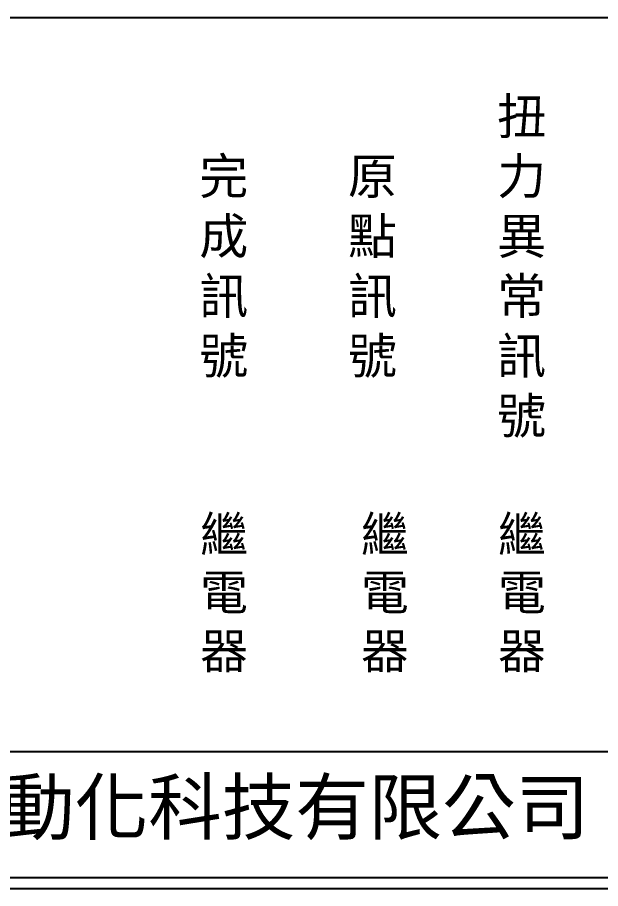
# Model space of a CAD drawing. Extents: x 889 to 1176, y 251 to 455.
# Drawn here: x 954 to 1019, y 251.2 to 348.2 of the extents above; entities that cross this region are included whole.
import ezdxf

# ---------------------------------------------------------------- set-up
doc = ezdxf.new("R2010")
doc.units = 0
doc.layers.add('圖框層', color=7, linetype='CONTINUOUS')
doc.layers.add('標尺寸層', color=3, linetype='CONTINUOUS')
doc.styles.add('CNS', font='romanc.shx', dxfattribs={"bigfont": 'chineset.shx'})
doc.styles.add('STSL', font='kaiu.ttf')

msp = doc.modelspace()

# ---------------------------------------------------------------- linework, layer by layer
at = {"layer": '圖框層', "color": 7}
for p, q in [((890.321, 266.445), (1174.821, 266.445)), ((890.321, 252.445), (1174.821, 252.445)), ((889.071, 251.195), (1176.071, 251.195))]:
    msp.add_line(p, q, dxfattribs=at)
at = {"layer": '標尺寸層', "color": 7}
msp.add_line((893.818, 348.153), (1171.69, 348.153), dxfattribs=at)

# ---------------------------------------------------------------- texts
at = {"layer": '圖框層', "color": 4, "style": 'STSL'}
msp.add_text('泓陞自動化科技有限公司', height=6, dxfattribs=at).set_placement((927.675, 257.271))
at = {"layer": '標尺寸層', "color": 7, "attachment_point": 5, "style": 'CNS'}
for s, insert, char_height, width in [('{\\fDFKai-SB|b0|i0|c136|p65;\\T1.1;\\C0;扭力異常訊號}', (1010.446, 320.261), 4, 2.84806), ('{\\fDFKai-SB|b0|i0|c136|p65;\\T1.1;\\C0;完成訊號}', (977.273, 320.261), 4, 2.84806), ('{\\fDFKai-SB|b0|i0|c136|p65;\\T1.1;\\C0;原點訊號}', (993.834, 320.261), 4, 2.84806), ('{\\fDFKai-SB|b0|i0|c136|p65;繼電器}', (977.035, 283.936), 3.9, 8.6627), ('{\\fDFKai-SB|b0|i0|c136|p65;繼電器}', (994.948, 283.936), 3.9, 8.6627), ('{\\fDFKai-SB|b0|i0|c136|p65;繼電器}', (1010.207, 283.936), 3.9, 8.6627)]:
    msp.add_mtext(s, dxfattribs=dict(at, insert=insert, char_height=char_height, width=width))

doc.saveas('drawing.dxf')
